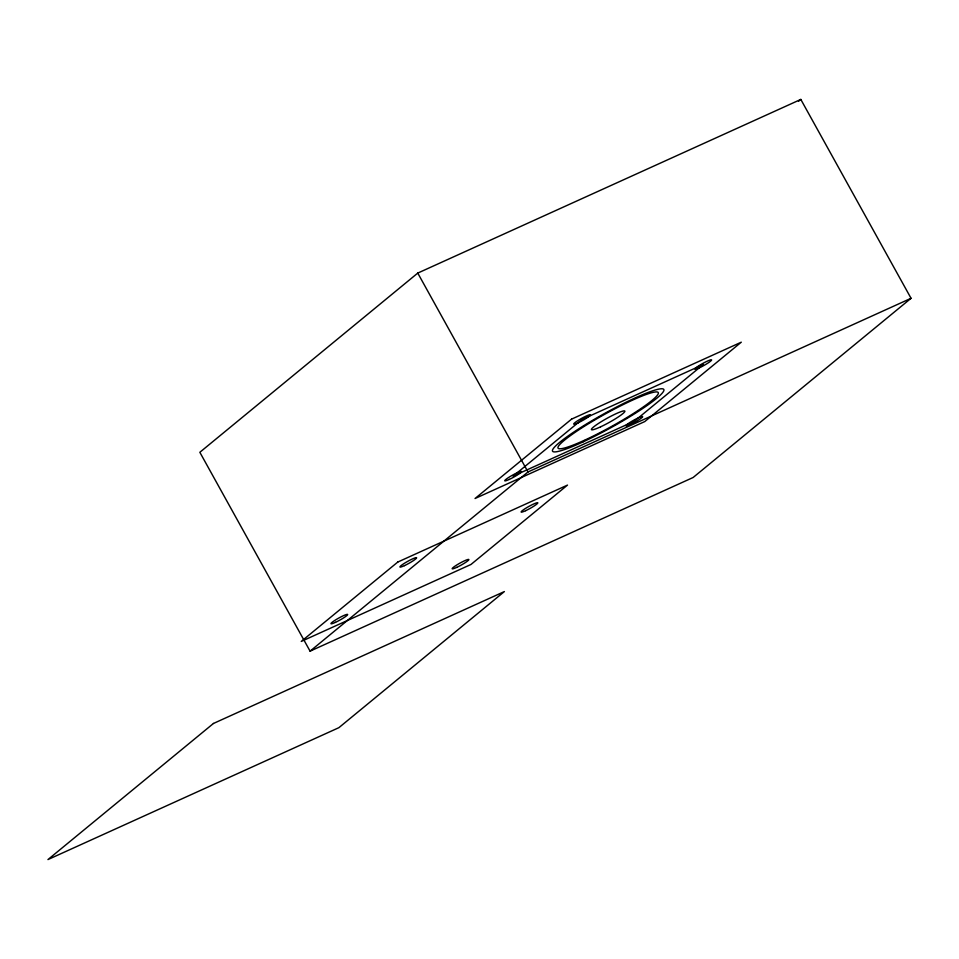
<?xml version="1.0" encoding="UTF-8"?>
<svg xmlns="http://www.w3.org/2000/svg" width="959" height="959" viewBox="0 0 959 959"><rect width="100%" height="100%" fill="white"/><g stroke="black" fill="none" stroke-linecap="round" stroke-linejoin="round"><path stroke-width="1.44" d="M417.764 273.087L199.844 452.288L310.081 651.161L693.129 477.498L911.05 298.297L800.813 99.424L417.764 273.087L528.001 471.96L310.081 651.161M798.511 101.318L800.813 99.424M528.001 471.96L911.05 298.297M397.805 562.034L301.258 641.427L470.965 564.479L567.512 485.086L397.805 562.034M571.588 419.119L475.041 498.512L644.748 421.576L741.295 342.183L571.588 419.119M582.041 419.467L513.077 476.179L634.295 421.229L703.259 364.516L582.041 419.467M213.449 723.47L47.95 859.576L338.875 727.677L504.374 591.571L213.449 723.47M600.598 426.827A19.096 2.326 -29 0 0 624.872 411.123A19.096 2.326 -29 0 0 599.027 423.087A19.096 2.326 -29 0 0 600.598 426.827M585.446 439.797A57.276 6.977 -29 0 0 658.306 392.663A57.276 6.977 -29 0 0 580.758 428.577A57.276 6.977 -29 0 0 585.446 439.797M582.916 441.955A63.642 7.756 -29 0 0 663.868 389.594A63.642 7.756 -29 0 0 577.714 429.488A63.642 7.756 -29 0 0 582.916 441.955M578.253 422.715A9.542 1.163 -29 0 0 590.396 414.851A9.542 1.163 -29 0 0 577.474 420.845A9.542 1.163 -29 0 0 578.253 422.715M509.289 479.416A9.542 1.163 -29 0 0 521.432 471.564A9.542 1.163 -29 0 0 508.51 477.546A9.542 1.163 -29 0 0 509.289 479.416M630.507 424.465A9.542 1.163 -29 0 0 642.65 416.614A9.542 1.163 -29 0 0 629.727 422.595A9.542 1.163 -29 0 0 630.507 424.465M699.471 367.753A9.542 1.163 -29 0 0 711.614 359.901A9.542 1.163 -29 0 0 698.691 365.882A9.542 1.163 -29 0 0 699.471 367.753M525.688 510.668A9.542 1.163 -29 0 0 537.831 502.804A9.542 1.163 -29 0 0 524.909 508.797A9.542 1.163 -29 0 0 525.688 510.668M456.724 567.38A9.542 1.163 -29 0 0 468.867 559.517A9.542 1.163 -29 0 0 455.945 565.51A9.542 1.163 -29 0 0 456.724 567.38M335.506 622.331A9.542 1.163 -29 0 0 347.649 614.479A9.542 1.163 -29 0 0 334.727 620.461A9.542 1.163 -29 0 0 335.506 622.331M404.47 565.618A9.542 1.163 -29 0 0 416.614 557.766A9.542 1.163 -29 0 0 403.691 563.748A9.542 1.163 -29 0 0 404.47 565.618"/></g></svg>
